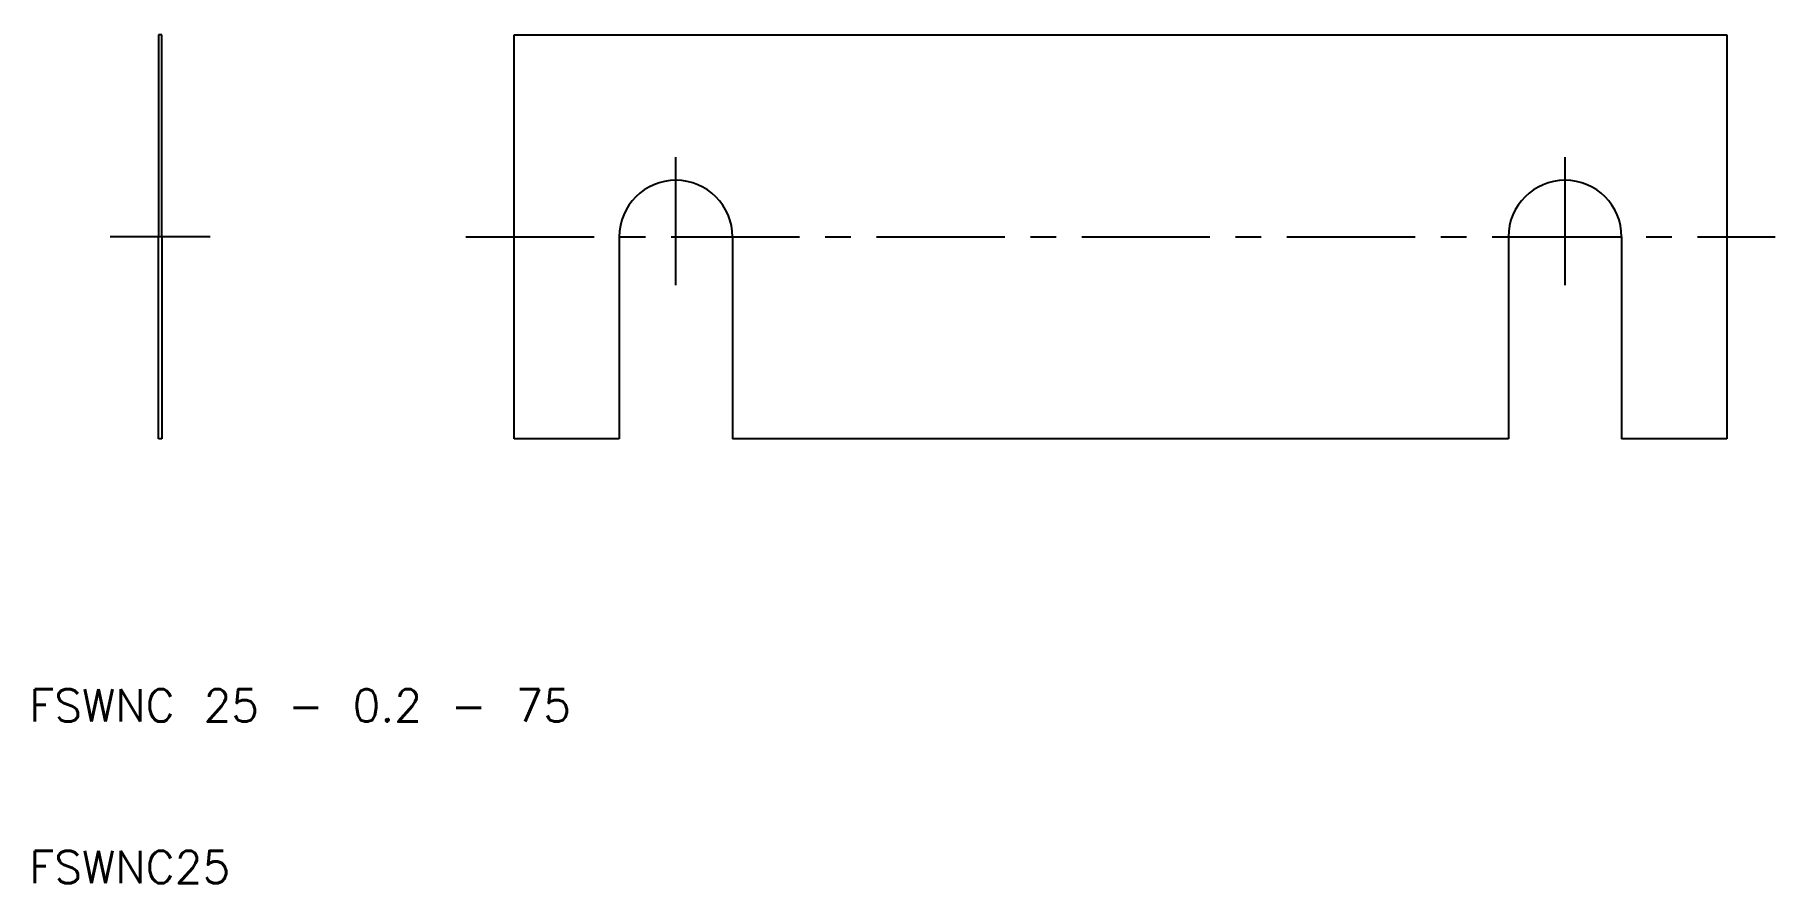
# Model space of a CAD drawing. Extents: x 10 to 118, y 10 to 62.
import ezdxf

# ---------------------------------------------------------------- set-up
doc = ezdxf.new("R2010")
doc.units = 0
doc.header["$LTSCALE"] = 0.25
doc.linetypes.add('CENTER', pattern=[50.8, 31.75, -6.35, 6.35, -6.35])
doc.layers.get('0').update_dxf_attribs({"linetype": 'CONTINUOUS'})
doc.layers.add('CENTER', color=1, linetype='CENTER')
doc.styles.get("Standard").update_dxf_attribs({"font": 'txt.shx', "bigfont": 'extfont.shx'})

msp = doc.modelspace()

# ---------------------------------------------------------------- linework, layer by layer
for p, q in [((18, 62.5), (18, 50)), ((18.2, 62.5), (18, 62.5)), ((18.2, 50), (18.2, 62.5)), ((40, 62.5), (115, 62.5)), ((40, 37.5), (40, 62.5)), ((115, 62.5), (115, 37.5)), ((18, 37.5), (18, 50)), ((18.2, 50), (18.2, 37.5)), ((46.5, 50), (46.5, 37.5)), ((53.5, 50), (53.5, 37.5)), ((101.5, 50), (101.5, 37.5)), ((108.5, 50), (108.5, 37.5)), ((18.2, 37.5), (18, 37.5)), ((46.5, 37.5), (40, 37.5)), ((101.5, 37.5), (53.5, 37.5)), ((115, 37.5), (108.5, 37.5))]:
    msp.add_line(p, q)
for centre in [(50, 50), (105, 50)]:
    msp.add_arc(centre, 3.5, 0, 180)
at = {"layer": 'CENTER', "color": 1, "linetype": 'CENTER'}
for p, q in [((50, 47), (50, 56.5)), ((105, 47), (105, 56.5)), ((21.2, 50), (15, 50)), ((37, 50), (118, 50))]:
    msp.add_line(p, q, dxfattribs=at)

# ---------------------------------------------------------------- texts
for s, p in [('FSWNC 25 - 0.2 - 75', (10, 20)), ('FSWNC25', (10, 10))]:
    msp.add_text(s, height=2).set_placement(p)

doc.saveas('drawing.dxf')
